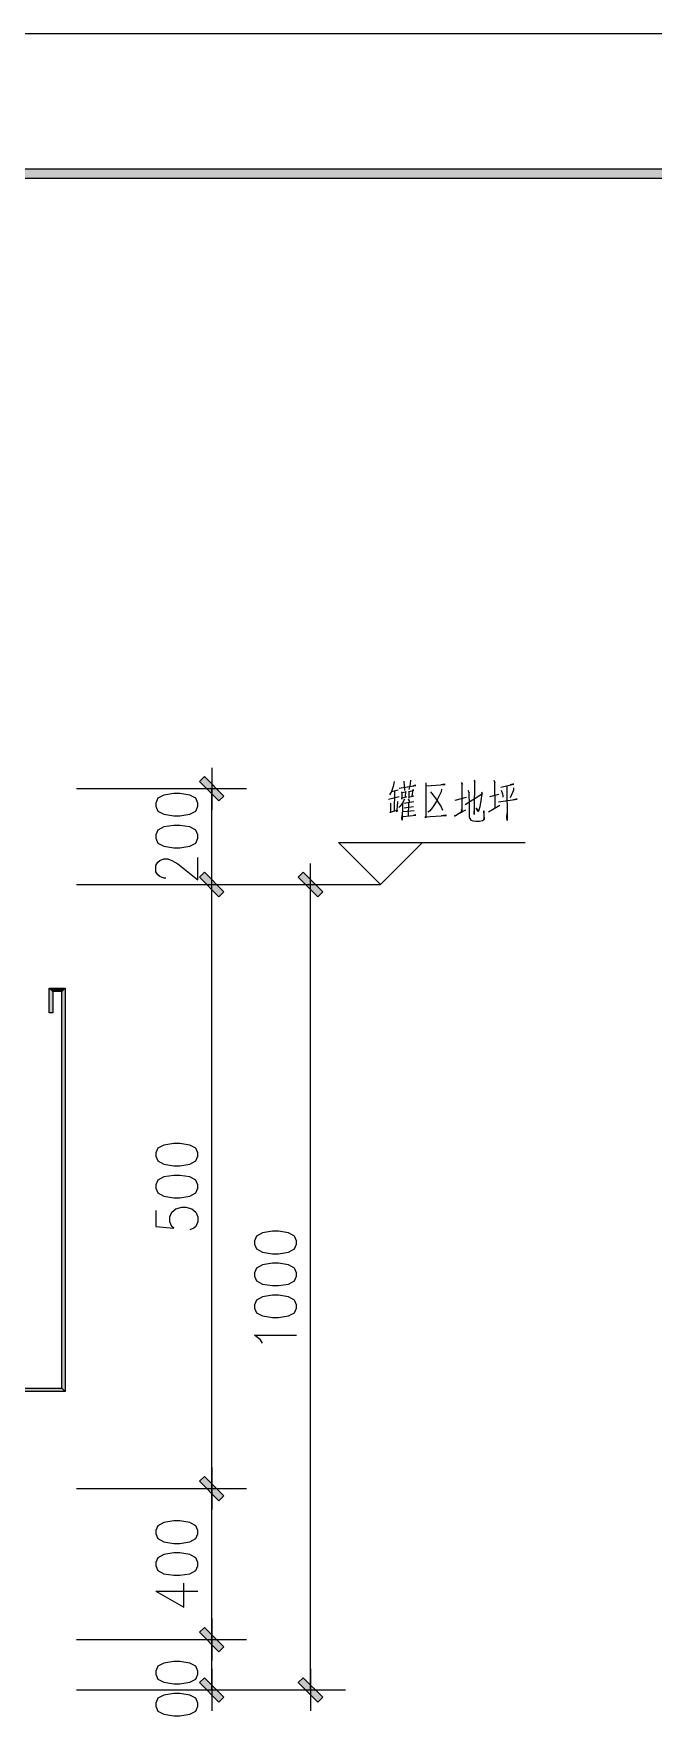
# Model space of a CAD drawing. Header units: millimetres. Extents: x 0 to 586, y 0 to 414.
# Drawn here: x 235.3 to 279, y 295.2 to 414.1 of the extents above; entities that cross this region are included whole.
import ezdxf

# ---------------------------------------------------------------- set-up
doc = ezdxf.new("R2010")
doc.units = ezdxf.units.MM

msp = doc.modelspace()

# ---------------------------------------------------------------- hatches: boundary and pattern name
h = msp.add_hatch(color=0)
h.dxf.hatch_style = 2
h.paths.add_polyline_path([(576.117861, 404.569083), (575.429944, 403.877639), (24.994306, 403.877639), (24.302861, 404.569083)])
h = msp.add_hatch(color=0)
h.dxf.hatch_style = 2
h.paths.add_polyline_path([(246.962083, 361.371444), (247.311333, 361.720694), (248.690694, 360.337806), (248.341444, 359.988556)])
h = msp.add_hatch(color=0)
h.dxf.hatch_style = 2
h.paths.add_polyline_path([(248.690694, 353.582111), (248.341444, 353.232861), (246.962083, 354.61575), (247.311333, 354.961472)])
h = msp.add_hatch(color=0)
h.dxf.hatch_style = 2
h.paths.add_polyline_path([(248.690694, 353.582111), (248.341444, 353.232861), (246.962083, 354.61575), (247.311333, 354.961472)])
h = msp.add_hatch(color=0)
h.dxf.hatch_style = 2
h.paths.add_polyline_path([(255.665111, 353.582111), (255.315861, 353.232861), (253.9365, 354.61575), (254.28575, 354.961472)])
h = msp.add_hatch(color=0)
h.dxf.hatch_style = 2
h.paths.add_polyline_path([(236.618639, 345.051944), (236.37875, 345.051944), (236.37875, 346.794667), (236.618639, 346.558306)])
h = msp.add_hatch(color=0)
h.dxf.hatch_style = 2
h.paths.add_polyline_path([(236.618639, 346.558306), (236.37875, 346.794667), (237.504111, 346.794667), (237.26775, 346.558306)])
h = msp.add_hatch(color=0)
h.dxf.hatch_style = 2
h.paths.add_polyline_path([(237.26775, 346.558306), (237.504111, 346.794667), (237.504111, 318.35725), (237.26775, 318.593611)])
h = msp.add_hatch(color=0)
h.dxf.hatch_style = 2
h.paths.add_polyline_path([(237.26775, 318.593611), (237.504111, 318.35725), (226.624444, 318.35725), (226.860806, 318.593611)])
h = msp.add_hatch(color=0)
h.dxf.hatch_style = 2
h.paths.add_polyline_path([(246.962083, 312.021361), (247.311333, 312.370611), (248.690694, 310.99125), (248.341444, 310.642)])
h = msp.add_hatch(color=0)
h.dxf.hatch_style = 2
h.paths.add_polyline_path([(248.690694, 310.99125), (248.341444, 310.642), (246.962083, 312.021361), (247.311333, 312.370611)])
h = msp.add_hatch(color=0)
h.dxf.hatch_style = 2
h.paths.add_polyline_path([(248.690694, 300.344417), (248.341444, 299.995167), (246.962083, 301.374528), (247.311333, 301.723778)])
h = msp.add_hatch(color=0)
h.dxf.hatch_style = 2
h.paths.add_polyline_path([(246.962083, 301.374528), (247.311333, 301.723778), (248.690694, 300.344417), (248.341444, 299.995167)])
h = msp.add_hatch(color=0)
h.dxf.hatch_style = 2
h.paths.add_polyline_path([(246.962083, 297.825583), (247.311333, 298.174833), (248.690694, 296.795472), (248.341444, 296.446222)])
h = msp.add_hatch(color=0)
h.dxf.hatch_style = 2
h.paths.add_polyline_path([(253.9365, 297.825583), (254.28575, 298.174833), (255.665111, 296.795472), (255.315861, 296.446222)])

# ---------------------------------------------------------------- linework, layer by layer
at = {"color": 0, "lineweight": 0}
for points in [[(0, 0), (585.632278, 0), (585.632278, 414.0835), (0, 414.0835)], [(576.117861, 404.569083), (575.429944, 403.877639), (24.994306, 403.877639), (24.302861, 404.569083)], [(246.962083, 361.371444), (247.311333, 361.720694), (248.690694, 360.337806), (248.341444, 359.988556)], [(243.882333, 359.618139), (244.023444, 359.279472), (244.446778, 359.053694), (245.152333, 358.940806), (245.572139, 358.940806), (246.277694, 359.053694), (246.701028, 359.279472), (246.842139, 359.618139), (246.842139, 359.843917), (246.701028, 360.182583), (246.277694, 360.404833), (245.572139, 360.517722), (245.152333, 360.517722), (244.446778, 360.404833), (244.023444, 360.182583), (243.882333, 359.843917)], [(243.882333, 357.363889), (244.023444, 357.025222), (244.446778, 356.799444), (245.152333, 356.686556), (245.572139, 356.686556), (246.277694, 356.799444), (246.701028, 357.025222), (246.842139, 357.363889), (246.842139, 357.589667), (246.701028, 357.928333), (246.277694, 358.154111), (245.572139, 358.267), (245.152333, 358.267), (244.446778, 358.154111), (244.023444, 357.928333), (243.882333, 357.589667)], [(248.690694, 353.582111), (248.341444, 353.232861), (246.962083, 354.61575), (247.311333, 354.961472)], [(248.690694, 353.582111), (248.341444, 353.232861), (246.962083, 354.61575), (247.311333, 354.961472)], [(255.665111, 353.582111), (255.315861, 353.232861), (253.9365, 354.61575), (254.28575, 354.961472)], [(236.618639, 345.051944), (236.37875, 345.051944), (236.37875, 346.794667), (236.618639, 346.558306)], [(236.618639, 346.558306), (236.37875, 346.794667), (237.504111, 346.794667), (237.26775, 346.558306)], [(237.26775, 346.558306), (237.504111, 346.794667), (237.504111, 318.35725), (237.26775, 318.593611)], [(243.882333, 334.944861), (244.023444, 334.606194), (244.446778, 334.380417), (245.152333, 334.267528), (245.572139, 334.267528), (246.277694, 334.380417), (246.701028, 334.606194), (246.842139, 334.944861), (246.842139, 335.170639), (246.701028, 335.505778), (246.277694, 335.731556), (245.572139, 335.844444), (245.152333, 335.844444), (244.446778, 335.731556), (244.023444, 335.505778), (243.882333, 335.170639)], [(243.882333, 332.690611), (244.023444, 332.351944), (244.446778, 332.126167), (245.152333, 332.013278), (245.572139, 332.013278), (246.277694, 332.126167), (246.701028, 332.351944), (246.842139, 332.690611), (246.842139, 332.916389), (246.701028, 333.255056), (246.277694, 333.477306), (245.572139, 333.590194), (245.152333, 333.590194), (244.446778, 333.477306), (244.023444, 333.255056), (243.882333, 332.916389)], [(250.85675, 328.746556), (250.997861, 328.407889), (251.421194, 328.182111), (252.12675, 328.069222), (252.546556, 328.069222), (253.252111, 328.182111), (253.675444, 328.407889), (253.816556, 328.746556), (253.816556, 328.972333), (253.675444, 329.311), (253.252111, 329.536778), (252.546556, 329.649667), (252.12675, 329.649667), (251.421194, 329.536778), (250.997861, 329.311), (250.85675, 328.972333)], [(250.85675, 326.492306), (250.997861, 326.153639), (251.421194, 325.931389), (252.12675, 325.8185), (252.546556, 325.8185), (253.252111, 325.931389), (253.675444, 326.153639), (253.816556, 326.492306), (253.816556, 326.718083), (253.675444, 327.05675), (253.252111, 327.282528), (252.546556, 327.395417), (252.12675, 327.395417), (251.421194, 327.282528), (250.997861, 327.05675), (250.85675, 326.718083)], [(250.85675, 324.238056), (250.997861, 323.902917), (251.421194, 323.677139), (252.12675, 323.56425), (252.546556, 323.56425), (253.252111, 323.677139), (253.675444, 323.902917), (253.816556, 324.238056), (253.816556, 324.463833), (253.675444, 324.8025), (253.252111, 325.028278), (252.546556, 325.141167), (252.12675, 325.141167), (251.421194, 325.028278), (250.997861, 324.8025), (250.85675, 324.463833)], [(237.26775, 318.593611), (237.504111, 318.35725), (226.624444, 318.35725), (226.860806, 318.593611)], [(246.962083, 312.021361), (247.311333, 312.370611), (248.690694, 310.99125), (248.341444, 310.642)], [(248.690694, 310.99125), (248.341444, 310.642), (246.962083, 312.021361), (247.311333, 312.370611)], [(243.882333, 308.32425), (244.023444, 307.985583), (244.446778, 307.759806), (245.152333, 307.646917), (245.572139, 307.646917), (246.277694, 307.759806), (246.701028, 307.985583), (246.842139, 308.32425), (246.842139, 308.550028), (246.701028, 308.888694), (246.277694, 309.114472), (245.572139, 309.223833), (245.152333, 309.223833), (244.446778, 309.114472), (244.023444, 308.888694), (243.882333, 308.550028)], [(243.882333, 306.07), (244.023444, 305.731333), (244.446778, 305.505556), (245.152333, 305.396194), (245.572139, 305.396194), (246.277694, 305.505556), (246.701028, 305.731333), (246.842139, 306.07), (246.842139, 306.295778), (246.701028, 306.634444), (246.277694, 306.860222), (245.572139, 306.973111), (245.152333, 306.973111), (244.446778, 306.860222), (244.023444, 306.634444), (243.882333, 306.295778)], [(248.690694, 300.344417), (248.341444, 299.995167), (246.962083, 301.374528), (247.311333, 301.723778)], [(246.962083, 301.374528), (247.311333, 301.723778), (248.690694, 300.344417), (248.341444, 299.995167)], [(243.899972, 298.414722), (244.041083, 298.076056), (244.460889, 297.850278), (245.166444, 297.737389), (245.589778, 297.737389), (246.291806, 297.850278), (246.715139, 298.076056), (246.85625, 298.414722), (246.85625, 298.6405), (246.715139, 298.979167), (246.291806, 299.204944), (245.589778, 299.317833), (245.166444, 299.317833), (244.460889, 299.204944), (244.041083, 298.979167), (243.899972, 298.6405)], [(246.962083, 297.825583), (247.311333, 298.174833), (248.690694, 296.795472), (248.341444, 296.446222)], [(253.9365, 297.825583), (254.28575, 298.174833), (255.665111, 296.795472), (255.315861, 296.446222)], [(243.899972, 296.160472), (244.041083, 295.821806), (244.460889, 295.599556), (245.166444, 295.486667), (245.589778, 295.486667), (246.291806, 295.599556), (246.715139, 295.821806), (246.85625, 296.160472), (246.85625, 296.38625), (246.715139, 296.724917), (246.291806, 296.950694), (245.589778, 297.063583), (245.166444, 297.063583), (244.460889, 296.950694), (244.041083, 296.724917), (243.899972, 296.38625)]]:
    msp.add_lwpolyline(points, close=True, dxfattribs=at)
for points in [[(247.826389, 362.334528), (247.826389, 359.374722)], [(238.304917, 360.856389), (250.292306, 360.856389)], [(247.826389, 360.863444), (247.826389, 360.874028)], [(247.826389, 354.097167), (247.826389, 360.856389)], [(260.702778, 361.353806), (260.628694, 361.004556), (260.498167, 360.655306), (260.367639, 360.422472)], [(260.515806, 360.655306), (260.981472, 360.771722)], [(260.720417, 360.676472), (260.685139, 359.279472)], [(261.055556, 360.888139), (262.230306, 361.075111), (262.173861, 361.096278), (262.008056, 361.025722)], [(261.203722, 360.630611), (261.224889, 360.493028), (261.242528, 360.119083), (261.242528, 360.210806), (261.560028, 360.281361), (261.485944, 360.281361), (261.521222, 360.655306), (261.503583, 360.609444), (261.224889, 360.560056)], [(261.373056, 361.374972), (261.411861, 360.725861)], [(261.856361, 361.445528), (261.821083, 361.166833), (261.725833, 360.792889)], [(261.725833, 360.676472), (261.725833, 360.189639), (261.747, 360.281361), (262.060972, 360.327222), (261.96925, 360.327222), (262.025694, 360.792889), (262.025694, 360.701167), (261.747, 360.630611)], [(262.918222, 361.258556), (262.939389, 361.025722), (262.939389, 358.792639), (262.865306, 358.859667), (264.392833, 358.954917), (264.279944, 358.976083), (264.036528, 358.930222)], [(262.974667, 361.050417), (264.297583, 361.142139), (264.241139, 361.166833), (264.018889, 361.120972)], [(264.036528, 360.817583), (264.00125, 360.630611), (263.906, 360.443639), (263.775472, 360.164944), (263.666111, 359.932111), (263.496778, 359.678111), (263.330972, 359.445278), (263.179278, 359.279472), (263.069917, 359.18775)], [(263.253361, 360.630611), (263.440333, 360.397778), (263.666111, 360.119083), (263.870722, 359.794528), (264.00125, 359.582861), (264.092972, 359.328861)], [(265.415889, 361.28325), (265.507611, 361.142139), (265.472333, 361.191528), (265.472333, 359.258306), (265.454694, 359.395889), (265.454694, 359.212444), (264.989028, 358.909056), (264.950222, 358.930222), (265.751028, 359.374722)], [(265.694583, 359.745139), (266.925778, 360.514194), (266.869333, 360.609444), (266.851694, 360.468333), (266.869333, 360.493028), (266.79525, 360.027361), (266.738806, 359.582861), (266.647083, 359.258306), (266.625917, 359.212444), (266.47775, 359.491139), (266.625917, 359.258306)], [(265.899194, 360.747028), (265.994444, 360.560056), (265.955639, 360.609444), (265.976806, 359.653417), (265.994444, 359.18775), (265.994444, 358.859667), (266.029722, 358.74325), (266.103806, 358.626833), (266.2555, 358.580972), (266.442472, 358.559806), (266.721167, 358.559806), (266.925778, 358.605667), (267.056306, 358.697389), (267.0175, 359.304167), (267.0175, 358.676222), (266.982222, 358.651528)], [(266.329583, 361.470222), (266.386028, 361.307944), (266.364861, 361.353806), (266.347222, 359.374722), (266.347222, 359.025472), (266.347222, 359.304167)], [(268.061722, 360.443639), (267.409083, 360.281361)], [(267.726583, 361.445528), (267.783028, 361.28325), (267.765389, 361.307944), (267.800667, 359.466444)], [(268.209889, 360.958694), (269.141222, 361.166833), (269.067139, 361.166833), (268.880167, 361.120972)], [(268.231056, 360.747028), (268.340417, 360.493028), (268.361583, 360.351917), (268.361583, 360.260194)], [(268.640278, 361.050417), (268.657917, 358.605667), (268.640278, 358.8385), (268.657917, 359.096028)], [(269.105944, 360.909306), (269.105944, 360.747028), (268.880167, 360.210806)], [(261.055556, 360.281361), (260.293556, 360.094389)], [(260.441722, 359.840389), (260.441722, 359.141889), (260.402917, 359.18775), (260.907389, 359.328861), (260.88975, 359.212444), (260.925028, 359.607556), (260.946194, 359.956806)], [(261.411861, 360.119083), (261.281333, 359.861556), (261.112, 359.628722), (261.020278, 359.537)], [(261.281333, 359.794528), (261.260167, 358.626833), (261.224889, 358.74325), (261.260167, 358.976083)], [(262.099778, 359.304167), (261.355417, 359.212444)], [(261.373056, 359.840389), (262.082139, 359.956806)], [(261.390694, 359.512306), (262.060972, 359.607556)], [(261.672917, 360.119083), (261.747, 360.002667), (261.747, 359.932111)], [(261.708194, 359.840389), (261.690556, 358.930222)], [(265.006667, 360.048528), (265.789833, 360.260194)], [(267.352639, 359.212444), (268.153444, 359.699278)], [(268.044083, 359.932111), (269.367, 360.119083), (269.292917, 360.119083), (269.105944, 360.073222)], [(261.33425, 358.884361), (262.212667, 358.976083), (262.173861, 359.000778), (262.060972, 358.954917)], [(259.729111, 354.097167), (256.772833, 357.056972)], [(256.772833, 357.056972), (262.688917, 357.056972)], [(262.688917, 357.056972), (259.729111, 354.097167)], [(259.729111, 357.056972), (269.927917, 357.056972)], [(244.587889, 354.548722), (244.446778, 354.548722), (244.164556, 354.658083), (244.023444, 354.770972), (243.882333, 354.99675), (243.882333, 355.448306), (244.023444, 355.674083), (244.164556, 355.786972), (244.446778, 355.899861), (244.729, 355.899861), (245.011222, 355.786972), (245.431028, 355.561194), (246.842139, 354.435833), (246.842139, 356.01275)], [(247.826389, 352.619028), (247.826389, 355.578833)], [(247.826389, 352.619028), (247.826389, 355.578833)], [(254.800806, 352.619028), (254.800806, 355.578833)], [(238.304917, 354.097167), (250.292306, 354.097167)], [(238.304917, 354.097167), (257.266722, 354.097167)], [(238.304917, 354.097167), (250.292306, 354.097167)], [(247.826389, 311.516889), (247.826389, 354.090111)], [(247.826389, 354.090111), (247.826389, 354.079528)], [(254.800806, 297.321111), (254.800806, 354.090111)], [(257.266722, 354.097167), (259.729111, 354.097167)], [(243.882333, 331.113694), (243.882333, 329.984806), (245.152333, 329.871917), (245.011222, 329.984806), (244.870111, 330.323472), (244.870111, 330.662139), (245.011222, 331.000806), (245.293444, 331.226583), (245.71325, 331.339472), (245.995472, 331.339472), (246.418806, 331.226583), (246.701028, 331.000806), (246.842139, 330.662139), (246.842139, 330.323472), (246.701028, 329.984806), (246.559917, 329.871917), (246.277694, 329.759028)], [(251.421194, 321.761556), (251.280083, 321.987333), (250.85675, 322.322472), (253.816556, 322.322472)], [(247.826389, 312.984444), (247.826389, 310.028167)], [(247.826389, 310.028167), (247.826389, 312.984444)], [(238.304917, 311.506306), (250.292306, 311.506306)], [(238.304917, 311.506306), (250.292306, 311.506306)], [(247.826389, 300.870056), (247.826389, 311.495722)], [(243.882333, 304.267306), (245.854361, 303.141944), (245.854361, 304.83175)], [(243.882333, 304.267306), (246.842139, 304.267306)], [(247.826389, 299.381333), (247.826389, 302.337611)], [(247.826389, 302.337611), (247.826389, 299.381333)], [(238.304917, 300.859472), (250.292306, 300.859472)], [(241.264722, 300.859472), (250.292306, 300.859472)], [(247.826389, 297.321111), (247.826389, 300.848889)], [(247.826389, 298.788667), (247.826389, 295.832389)], [(254.800806, 298.788667), (254.800806, 295.832389)], [(238.304917, 297.310528), (257.266722, 297.310528)], [(241.264722, 297.310528), (250.292306, 297.310528)]]:
    msp.add_lwpolyline(points, dxfattribs=at)

doc.saveas('drawing.dxf')
